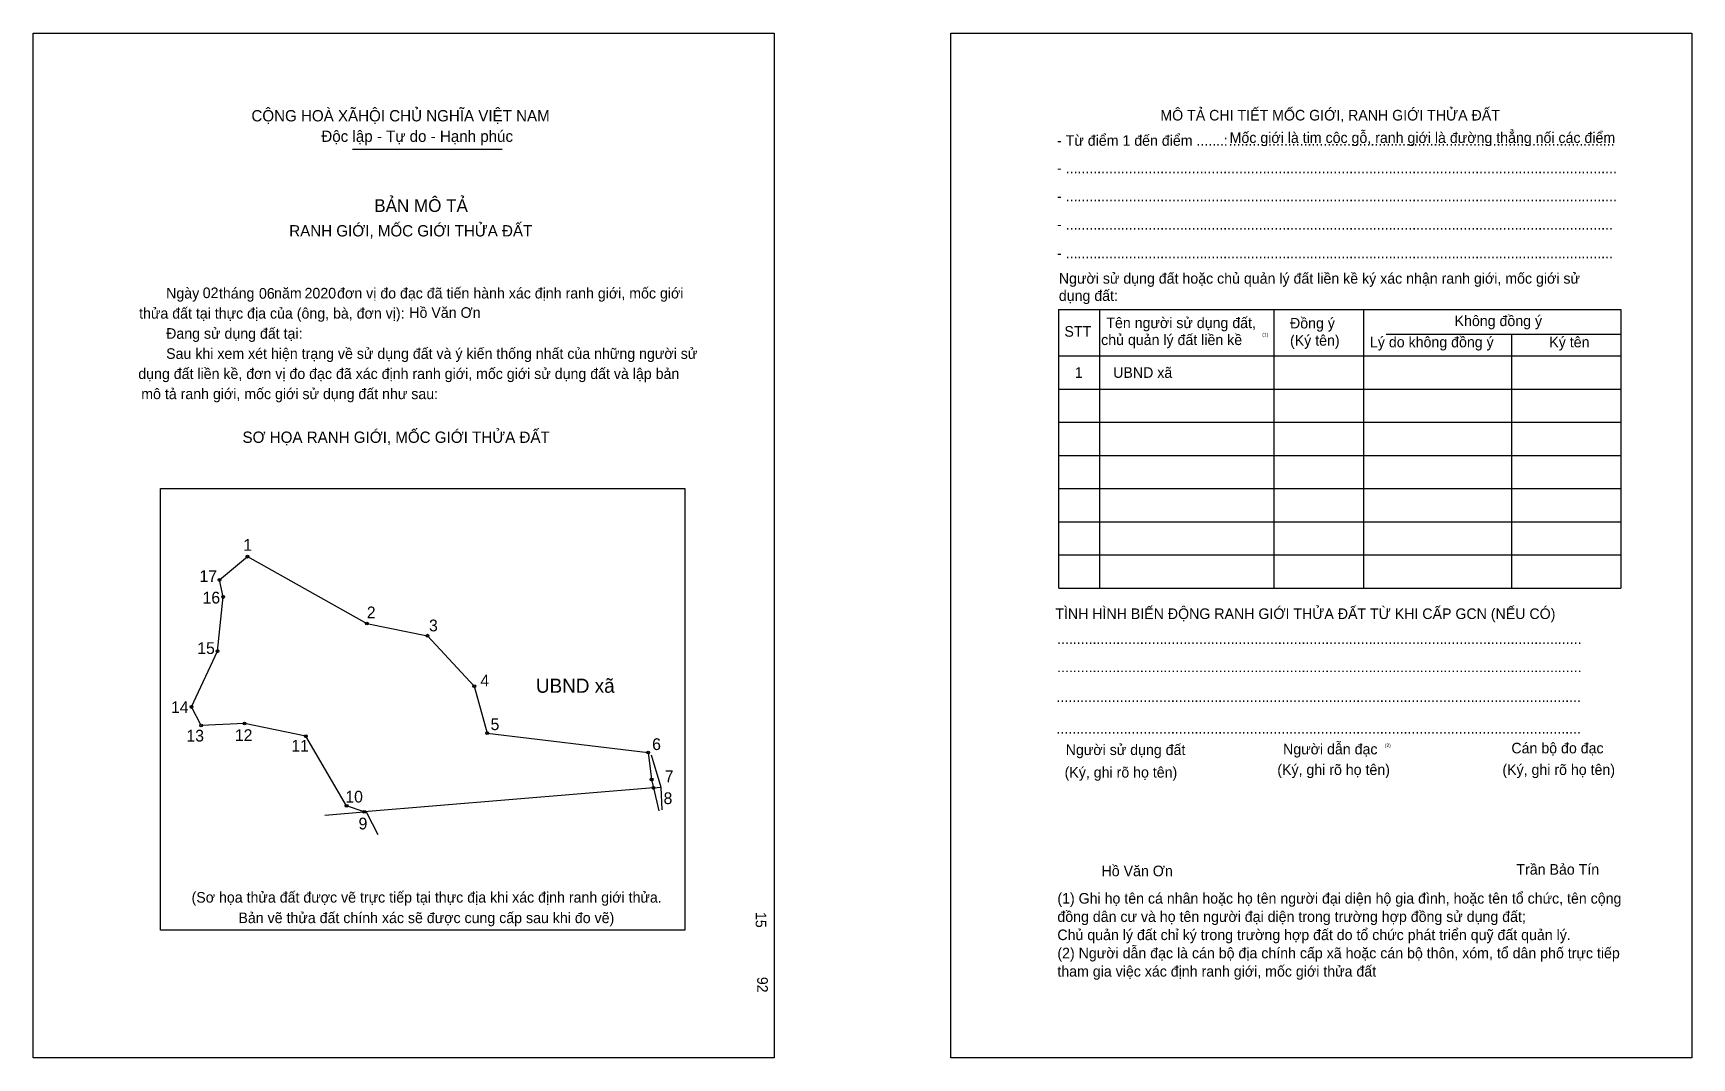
# Model space of a CAD drawing. Extents: x 551310 to 551807, y 1820516 to 1820823.
import ezdxf

# ---------------------------------------------------------------- set-up
doc = ezdxf.new("R2010")
doc.units = 0
for name, color, linetype in [('bmtKhungInTrang1', 7, 'Continuous'), ('bmtKhungInTrang2', 7, 'Continuous'), ('bmtNoiDung', 7, 'Continuous'), ('bmtTemplate', 7, 'Continuous'), ('CanhThua', 7, 'Continuous'), ('MocDinhThua', 7, 'Continuous'), ('RauThua', 7, 'Continuous'), ('SoHieuDinhThua', 7, 'Continuous'), ('TenChuLanCan', 7, 'Continuous')]:
    doc.layers.add(name, color=color, linetype=linetype)

msp = doc.modelspace()

# ---------------------------------------------------------------- linework, layer by layer
at = {"layer": 'bmtKhungInTrang1'}
msp.add_lwpolyline([(551309.66, 1820823.05), (551531.86, 1820823.05), (551531.86, 1820515.72), (551309.66, 1820515.72)], close=True, dxfattribs=at)
at = {"layer": 'bmtKhungInTrang2'}
msp.add_lwpolyline([(551584.85, 1820823.05), (551807.05, 1820823.05), (551807.05, 1820515.72), (551584.85, 1820515.72)], close=True, dxfattribs=at)
at = {"layer": 'bmtTemplate'}
for p, q in [((551405.41, 1820788.22), (551450.34, 1820788.22)), ((551629.42, 1820740.16), (551629.42, 1820656.61)), ((551681.69, 1820740.16), (551681.69, 1820656.61)), ((551708.58, 1820740.26), (551708.58, 1820656.61)), ((551785.77, 1820740.16), (551785.77, 1820656.61)), ((551715.4, 1820732.8), (551785.77, 1820732.8)), ((551617.23, 1820726.24), (551785.77, 1820726.24)), ((551617.23, 1820716.29), (551785.77, 1820716.29)), ((551617.23, 1820706.34), (551785.77, 1820706.34)), ((551617.23, 1820696.4), (551785.77, 1820696.4)), ((551617.23, 1820686.45), (551785.77, 1820686.45)), ((551617.23, 1820676.5), (551785.77, 1820676.5)), ((551617.23, 1820666.56), (551785.77, 1820666.56)), ((551617.23, 1820656.61), (551785.77, 1820656.61))]:
    msp.add_line(p, q, dxfattribs=at)
for points in [[(551617.13, 1820740.16), (551785.77, 1820740.16)], [(551617.13, 1820740.16), (551617.13, 1820656.61)], [(551752.97, 1820732.7), (551752.97, 1820656.61)]]:
    msp.add_lwpolyline(points, dxfattribs=at)
msp.add_lwpolyline([(551347.88, 1820554), (551347.88, 1820686.44), (551505.11, 1820686.44), (551505.11, 1820554)], close=True, dxfattribs=at)
at = {"layer": 'CanhThua'}
for p, q in [((551365.51, 1820659.06), (551373.91, 1820666.05)), ((551373.91, 1820666.05), (551409.73, 1820646)), ((551366.61, 1820653.95), (551365.51, 1820659.06)), ((551364.92, 1820637.67), (551366.61, 1820653.95)), ((551409.73, 1820646), (551427.9, 1820642.33)), ((551427.9, 1820642.33), (551441.93, 1820627.18)), ((551357.14, 1820620.97), (551364.92, 1820637.67)), ((551441.93, 1820627.18), (551445.8, 1820613.11)), ((551360.02, 1820615.42), (551357.14, 1820620.97)), ((551373.05, 1820616.02), (551360.02, 1820615.42)), ((551391.43, 1820612.18), (551373.05, 1820616.02)), ((551403.66, 1820591.31), (551391.43, 1820612.18)), ((551445.8, 1820613.11), (551494.06, 1820607.3)), ((551494.06, 1820607.3), (551495.11, 1820599.23)), ((551495.68, 1820596.71), (551408.94, 1820589.5)), ((551495.11, 1820599.23), (551495.68, 1820596.71)), ((551408.94, 1820589.5), (551403.66, 1820591.31))]:
    msp.add_line(p, q, dxfattribs=at)
at = {"layer": 'MocDinhThua'}
for centre in [(551373.91, 1820666.05), (551365.51, 1820659.06), (551366.61, 1820653.95), (551409.73, 1820646), (551427.9, 1820642.33), (551364.92, 1820637.67), (551441.93, 1820627.18), (551357.14, 1820620.97), (551360.02, 1820615.42), (551373.05, 1820616.02), (551391.43, 1820612.18), (551445.8, 1820613.11), (551494.06, 1820607.3), (551495.11, 1820599.23), (551495.68, 1820596.71), (551403.66, 1820591.31), (551408.94, 1820589.5)]:
    msp.add_circle(centre, 0.424, dxfattribs=at)
at = {"layer": 'RauThua'}
for p, q in [((551494.95, 1820606.65), (551497.87, 1820596.89)), ((551495.68, 1820596.71), (551497.87, 1820596.89)), ((551495.68, 1820596.71), (551497.87, 1820596.89)), ((551495.68, 1820596.71), (551497.25, 1820589.85)), ((551497.87, 1820596.89), (551498.15, 1820590.13)), ((551397.12, 1820588.52), (551408.94, 1820589.5)), ((551408.94, 1820589.5), (551409.65, 1820589.26)), ((551409.65, 1820589.26), (551412.99, 1820582.75))]:
    msp.add_line(p, q, dxfattribs=at)

# ---------------------------------------------------------------- texts
at = {"layer": 'bmtNoiDung'}
for s, height, p in [('02', 3.179, (551360.5, 1820743.59)), ('06', 3.179, (551377.36, 1820743.41)), ('2020', 3.179, (551391.04, 1820743.48)), ('Hồ Văn Ơn', 3.179, (551422.45, 1820737.67)), ('1', 3.18, (551622.02, 1820719.67)), ('UBND xã ', 3.179, (551633.52, 1820719.67)), ('Hồ Văn Ơn', 3.179, (551630.04, 1820570.19))]:
    msp.add_text(s, height=height, dxfattribs=at).set_placement(p)
for s, p in [('15', (551526.32, 1820559.47)), ('92', (551526.78, 1820540.02))]:
    msp.add_text(s, height=3.179, rotation=270, dxfattribs=at).set_placement(p)
at = {"layer": 'bmtTemplate'}
for s, height, p in [('CỘNG HOÀ XÃHỘI CHỦ NGHĨA VIỆT NAM', 3.3912, (551375.11, 1820796.59)), ('MÔ TẢ CHI TIẾT MỐC GIỚI, RANH GIỚI THỬA ĐẤT', 3.1781, (551647.67, 1820796.86)), ('Độc lập - Tự do - Hạnh phúc', 3.3912, (551396.08, 1820790.45)), ('Mốc giới là tim cộc gỗ, ranh giới là đường thẳng nối các điểm', 3.1781, (551668.45, 1820790.12)), ('- Từ điểm 1 đến điểm .......', 3.1781, (551616.69, 1820789.28)), (':', 3.18, (551666.62, 1820789.28)), ('..................................................................................................', 3.1781, (551668.19, 1820789.28)), ('- ............................................................................................................................................', 3.17807, (551616.69, 1820781.04)), ('BẢN MÔ TẢ', 3.815, (551411.95, 1820769.44)), ('- ............................................................................................................................................', 3.17807, (551616.69, 1820772.59)), ('RANH GIỚI, MỐC GIỚI THỬA ĐẤT', 3.3912, (551386.45, 1820762.08)), ('- ...........................................................................................................................................', 3.17807, (551616.69, 1820764.13)), ('- ...........................................................................................................................................', 3.17807, (551616.69, 1820755.48)), ('Người sử dụng đất hoặc chủ quản lý đất liền kề ký xác nhận ranh giới, mốc giới sử', 3.1781, (551617.23, 1820747.92)), ('Ngày     tháng     năm         đơn vị đo đạc đã tiến hành xác định ranh giới, mốc giới ', 3.1793, (551349.53, 1820743.48)), ('dụng đất:', 3.178, (551617.23, 1820742.75)), ('thửa đất tại thực địa của (ông, bà, đơn vị):', 3.1793, (551341.42, 1820737.44)), ('Đang sử dụng đất tại:', 3.1793, (551349.53, 1820731.4)), ('STT', 3.178, (551618.9, 1820732.01)), ('Tên người sử dụng đất,', 3.1781, (551631.47, 1820734.59)), ('Đồng ý', 3.178, (551686.55, 1820734.49)), ('Không đồng ý', 3.1781, (551735.91, 1820735.19)), ('chủ quản lý đất liền kề', 3.1781, (551629.91, 1820729.51)), ('(1)', 1.06, (551678.25, 1820732.12)), ('(Ký tên)', 3.178, (551686.55, 1820729.32)), ('Lý do không đồng ý', 3.1781, (551710.53, 1820728.82)), ('Ký tên', 3.178, (551764.31, 1820728.82)), ('Sau khi xem xét hiện trạng về sử dụng đất và ý kiến thống nhất của những người sử ', 3.1793, (551349.53, 1820725.37)), ('dụng đất liền kề, đơn vị đo đạc đã xác định ranh giới, mốc giới sử dụng đất và lập bản', 3.1793, (551341.18, 1820719.33)), ('mô tả ranh giới, mốc giới sử dụng đất như sau:', 3.1793, (551342.06, 1820713.29)), ('SƠ HỌA RANH GIỚI, MỐC GIỚI THỬA ĐẤT', 3.3912, (551372.43, 1820700.17)), ('TÌNH HÌNH BIẾN ĐỘNG RANH GIỚI THỬA ĐẤT TỪ KHI CẤP GCN (NẾU CÓ)', 3.1781, (551616.16, 1820647.34)), ('.....................................................................................................................................', 3.18284, (551616.69, 1820639.86)), ('.....................................................................................................................................', 3.18284, (551616.69, 1820631.4)), ('.....................................................................................................................................', 3.18284, (551616.53, 1820622.45)), ('.....................................................................................................................................', 3.18284, (551616.53, 1820613)), ('Người sử dụng đất', 3.1781, (551619.29, 1820606.54)), ('Người dẫn đạc', 3.1781, (551684.47, 1820606.74)), ('(2)', 1.06, (551714.99, 1820608.93)), ('Cán bộ đo đạc', 3.1781, (551752.94, 1820607.04)), ('(Ký, ghi rõ họ tên)', 3.1781, (551618.96, 1820599.78)), ('(Ký, ghi rõ họ tên)', 3.1781, (551682.74, 1820600.57)), ('(Ký, ghi rõ họ tên)', 3.1781, (551750.24, 1820600.57)), ('Trần Bảo Tín', 3.1781, (551754.45, 1820570.66)), ('(Sơ họa thửa đất được vẽ trực tiếp tại thực địa khi xác định ranh giới thửa.', 3.1793, (551357.16, 1820562.28)), ('(1) Ghi họ tên cá nhân hoặc họ tên người đại diện hộ gia đình, hoặc tên tổ chức, tên cộng', 3.1781, (551616.79, 1820561.97)), ('đồng dân cư và họ tên người đại diện trong trường hợp đồng sử dụng đất;', 3.1781, (551616.79, 1820556.5)), ('Bản vẽ thửa đất chính xác sẽ được cung cấp sau khi đo vẽ)', 3.1793, (551371.21, 1820556.13)), ('Chủ quản lý đất chỉ ký trong trường hợp đất do tổ chức phát triển quỹ đất quản lý.', 3.1781, (551616.79, 1820551.03)), ('(2) Người dẫn đạc là cán bộ địa chính cấp xã hoặc cán bộ thôn, xóm, tổ dân phố trực tiếp', 3.1781, (551616.79, 1820545.56)), ('tham gia việc xác định ranh giới, mốc giới thửa đất', 3.1781, (551616.79, 1820540.09))]:
    msp.add_text(s, height=height, dxfattribs=at).set_placement(p)
at = {"layer": 'SoHieuDinhThua'}
for s, height, p in [('1', 3.53, (551372.66, 1820667.8)), ('17', 3.531, (551359.54, 1820658.44)), ('16', 3.531, (551360.46, 1820651.99)), ('2', 3.53, (551409.71, 1820647.55)), ('3', 3.53, (551428.36, 1820643.64)), ('15', 3.531, (551358.87, 1820636.85)), ('4', 3.53, (551443.76, 1820627.13)), ('14', 3.531, (551350.99, 1820619.12)), ('5', 3.53, (551446.83, 1820614.02)), ('13', 3.531, (551355.63, 1820610.59)), ('12', 3.531, (551370.16, 1820610.74)), ('11', 3.531, (551387.08, 1820607.55)), ('6', 3.53, (551495.28, 1820608.04)), ('7', 3.53, (551499.06, 1820598.4)), ('10', 3.531, (551403.28, 1820592.28)), ('8', 3.53, (551498.7, 1820591.82)), ('9', 3.53, (551407.24, 1820584.23))]:
    msp.add_text(s, height=height, dxfattribs=at).set_placement(p)
at = {"layer": 'TenChuLanCan'}
msp.add_text('UBND xã', height=4.237, dxfattribs=at).set_placement((551460.42, 1820625.22))

doc.saveas('drawing.dxf')
